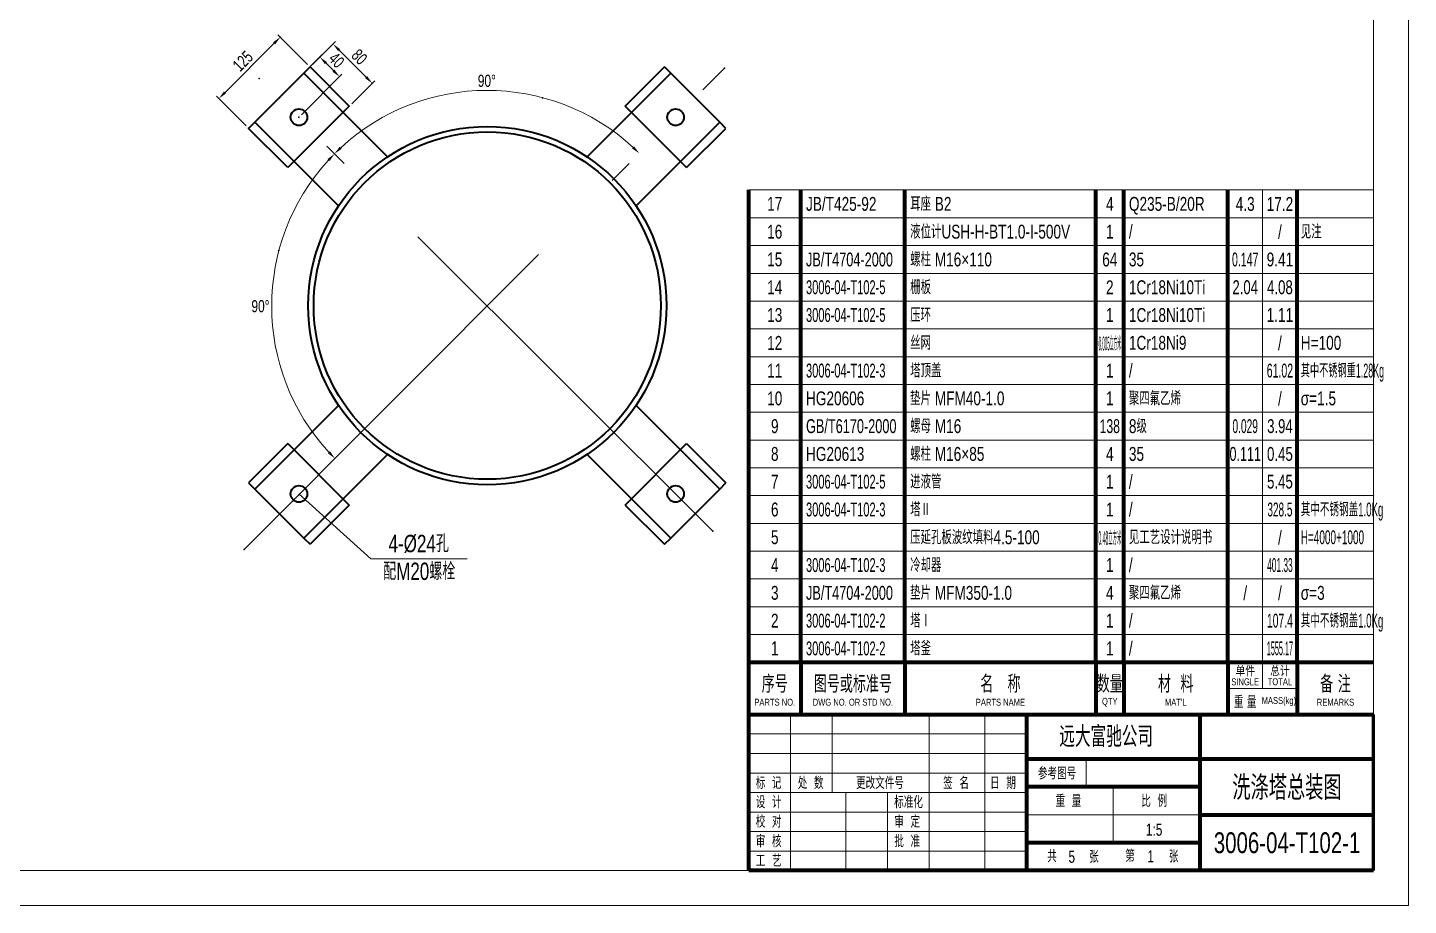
# Model space of a CAD drawing. Header units: millimetres. Extents: x -994 to 3211, y 1613 to 7558.
# Drawn here: x 1222 to 3211, y 1613 to 2876 of the extents above; entities that cross this region are included whole.
import ezdxf
from ezdxf.enums import TextEntityAlignment as Align

# ---------------------------------------------------------------- set-up
doc = ezdxf.new("R2010")
doc.units = ezdxf.units.MM
doc.header["$LTSCALE"] = 10
doc.linetypes.add('ACAD_ISO10W100', pattern=[18.7, 12, -3, 0.7, -3])
for name, color, linetype, lineweight in [('中心线', 1, 'ACAD_ISO10W100', 18), ('实线层', 2, 'Continuous', 35), ('标注', 7, 'Continuous', 18), ('细实线', 7, 'Continuous', 18)]:
    doc.layers.add(name, color=color, linetype=linetype, lineweight=lineweight)
doc.styles.add('HGCAD', font='HGCAD.SHX', dxfattribs={"width": 0.75, "bigfont": 'HZTXT.SHX'})
doc.dimstyles.new('HGCAD$0', dxfattribs={"dimtxt": 3.5, "dimasz": 2.5, "dimexe": 1, "dimexo": 1, "dimgap": 1, "dimtad": 1, "dimdec": 1, "dimdsep": 46, "dimtxsty": 'HGCAD', "dimcen": 0, "dimclrd": 130, "dimclre": 130, "dimclrt": 3, "dimadec": 1, "dimazin": 0, "dimtfac": 0.714286, "dimtmove": 0, "dimatfit": 1, "dimfxl": 0, "dimtzin": 0, "dimlwd": -1, "dimlwe": -1, "dimarcsym": 0})
doc.dimstyles.new('HGCAD$2', dxfattribs={"dimtxt": 3.5, "dimasz": 2.5, "dimexe": 1, "dimexo": 1, "dimgap": 1, "dimtad": 2, "dimtih": 1, "dimdec": 1, "dimdsep": 46, "dimtxsty": 'HGCAD', "dimcen": 0, "dimclrd": 130, "dimclre": 130, "dimclrt": 3, "dimadec": 0, "dimazin": 0, "dimtfac": 0.714286, "dimtmove": 0, "dimatfit": 1, "dimfxl": 0, "dimtzin": 0, "dimlwd": -1, "dimlwe": -1, "dimarcsym": 0})

# ---------------------------------------------------------------- blocks, each defined once
blk = doc.blocks.new('HGCAD#HGTFTK~A0Z~HGCAD图框')
at = {"layer": '细实线', "color": 7}
blk.add_lwpolyline([(10, -10), (-831, -10), (-831, 1179), (10, 1179)], close=True, dxfattribs=at)
at = {"layer": '细实线', "color": 2}
blk.add_lwpolyline([(0, 0), (-806, 0), (-806, 1169), (0, 1169)], close=True, dxfattribs=at)
blk = doc.blocks.new('HGCAD#HGTFBTL~HGCAD标题栏')
at = {"color": 4, "linetype": 'Continuous', "lineweight": 70}
for p, q in [((-180, 0), (-180, 45)), ((-180, 45), (0, 45)), ((-100, 45), (-100, 0)), ((-50, 0), (-50, 45)), ((0, 32.14), (-100, 32.14)), ((-50, 24.11), (-100, 24.11)), ((-50, 16.07), (0, 16.07)), ((-50, 8.04), (-100, 8.04)), ((0, 0), (-180, 0))]:
    blk.add_line(p, q, dxfattribs=at)
at = {"color": 7, "linetype": 'Continuous', "lineweight": 18}
for p, q in [((-168, 45), (-168, 0)), ((-156, 22.5), (-156, 45)), ((-128, 0), (-128, 45)), ((-112, 45), (-112, 0)), ((-180, 39.38), (-100, 39.38)), ((-100, 33.75), (-180, 33.75)), ((-82.78, 32.14), (-82.78, 24.11)), ((-180, 28.12), (-100, 28.12)), ((-75, 24.11), (-75, 8.04)), ((-100, 22.5), (-180, 22.5)), ((-152, 0), (-152, 22.5)), ((-140, 22.5), (-140, 0)), ((-180, 16.88), (-100, 16.88)), ((-100, 16.07), (-50, 16.07)), ((-100, 11.25), (-180, 11.25)), ((-180, 5.62), (-100, 5.62))]:
    blk.add_line(p, q, dxfattribs=at)
at = {"color": 4, "linetype": 'Continuous', "lineweight": 60}
blk.add_line((0, 0), (0, 45), dxfattribs=at)
at = {"color": 7, "linetype": 'Continuous', "lineweight": 18, "style": 'HGCAD', "width": 0.75}
for s, p in [('参考图号', (-96.71, 26.25)), ('标  记', (-177.97, 23.53)), ('处  数', (-165.87, 23.5)), ('更改文件号', (-149.08, 23.5)), ('签  名', (-123.98, 23.5)), ('日  期', (-110.47, 23.5)), ('设  计', (-177.97, 17.98)), ('标准化', (-138.09, 17.98)), ('重  量', (-91.64, 18.33)), ('比  例', (-66.93, 18.33)), ('校  对', (-177.97, 12.36)), ('审  定', (-138.05, 12.36)), ('审  核', (-177.97, 6.73)), ('批  准', (-138.05, 6.73)), ('工  艺', (-177.97, 1.11)), ('共', (-94, 2.4)), ('张', (-81.97, 2.26)), ('第', (-71.56, 2.52)), ('张', (-58.98, 2.36))]:
    blk.add_text(s, height=3.5, dxfattribs=at).set_placement(p)
at = {"color": 7, "linetype": 'Continuous', "lineweight": 18, "style": 'HGCAD', "width": 0.75, "flags": 8}
for tag, height, p in [('MATERIAL', 6, (-77.04, 38.61)), ('DRAW_NAME', 7, (-24.97, 23.88)), ('WEIGHT', 3.5, (-88.1, 12.11)), ('SCALE', 3.5, (-63.24, 11.8)), ('DRAW_NO', 6, (-24.94, 8.04)), ('SUM', 3.5, (-86.95, 4)), ('PAGE', 3.5, (-64.21, 4.14))]:
    blk.add_attdef(tag, text='', height=height, dxfattribs=at).set_placement(p, align=Align.MIDDLE_CENTER)
blk = doc.blocks.new('HGEQU#HGTFMXT~HGCAD化工-明细表表头')
at = {"color": 4, "linetype": 'Continuous', "lineweight": 70}
for p, q in [((-180, 0), (-180, 15)), ((-180, 15), (0, 15)), ((-165, 15), (-165, 0)), ((-135, 15), (-135, 0)), ((-80, 15), (-80, 0)), ((-72, 15), (-72, 0)), ((-42, 15), (-42, 0)), ((-22, 15), (-22, 0))]:
    blk.add_line(p, q, dxfattribs=at)
at = {"color": 7, "linetype": 'Continuous', "lineweight": 18}
for p, q in [((-32, 15), (-32, 7.5)), ((-32, 7.5), (-32, 15)), ((-22, 7.5), (-42, 7.5))]:
    blk.add_line(p, q, dxfattribs=at)
at = {"color": 7, "linetype": 'Continuous', "lineweight": 18, "style": 'HGCAD', "width": 0.75}
for s, height, p in [('单件', 3, (-37, 12.63)), ('总计', 3, (-27, 12.63)), ('序号', 5, (-172.5, 9)), ('图号或标准号', 5, (-150, 9)), ('名   称', 5, (-107.5, 9)), ('数量', 5, (-76, 9)), ('材  料', 5, (-57, 9)), ('SINGLE', 2, (-37, 9.38)), ('TOTAL', 2, (-27, 9.38)), ('备 注', 5, (-11, 9)), ('PARTS NO.', 2, (-172.5, 3.5)), ('DWG NO. OR STD NO.', 2, (-150, 3.5)), ('PARTS NAME', 2, (-107.5, 3.5)), ('QTY', 2, (-76, 3.5)), ("MAT'L", 2, (-57, 3.5)), ('重 量', 3.5, (-37, 3.75)), ('MASS(kg) ', 2, (-27, 3.75)), ('REMARKS', 2, (-11, 3.5))]:
    blk.add_text(s, height=height, dxfattribs=at).set_placement(p, align=Align.MIDDLE)
blk = doc.blocks.new('HGEQU#HGTFMXB~HGCAD化工-明细表')
at = {"color": 4, "linetype": 'Continuous', "lineweight": 70}
for p, q in [((-180, 0), (-180, 8)), ((-165, 0), (-165, 8)), ((-135, 0), (-135, 8)), ((-80, 0), (-80, 8)), ((-72, 0), (-72, 8)), ((-42, 0), (-42, 8)), ((-22, 0), (-22, 8))]:
    blk.add_line(p, q, dxfattribs=at)
at = {"color": 7, "linetype": 'Continuous', "lineweight": 18}
blk.add_line((-180, 8), (0, 8), dxfattribs=at)
at = {"color": 7}
blk.add_line((-32, 0), (-32, 8), dxfattribs=at)
at = {"color": 7, "linetype": 'Continuous', "lineweight": 18, "style": 'HGCAD', "width": 0.75, "flags": 8}
for tag, p in [('NO', (-172.5, 4)), ('NUM', (-76, 4)), ('ONE', (-37, 4)), ('ALL', (-27, 4))]:
    blk.add_attdef(tag, text='', height=4, dxfattribs=at).set_placement(p, align=Align.MIDDLE)
for tag, p in [('PARTNO', (-163.5, 4)), ('PARTNAME', (-133.5, 4)), ('MATERIAL', (-70.5, 4)), ('NOTICE', (-21, 4))]:
    blk.add_attdef(tag, text='', height=4, dxfattribs=at).set_placement(p, align=Align.MIDDLE_LEFT)
blk = doc.blocks.new('*D106')
at = {"color": 0, "ltscale": 5}
for p in [(1586.2, 2862.7), (1629.1, 2819.8), (1540.7, 2731.5)]:
    blk.add_point(p, dxfattribs=at)
at = {"layer": '标注', "color": 130, "ltscale": 5}
for p, q in [((1625.6, 2823.4), (1582.7, 2866.3)), ((1537.2, 2735), (1494.3, 2777.9))]:
    blk.add_line(p, q, dxfattribs=at)
at = {"layer": '标注', "color": 4, "ltscale": 5}
blk.add_line((1506.7, 2783.2), (1577.4, 2853.9), dxfattribs=at)
for points in [[(1575.9, 2855.4), (1578.9, 2852.4), (1586.2, 2862.7)], [(1505.2, 2784.7), (1508.1, 2781.7), (1497.8, 2774.3)]]:
    blk.add_solid(points, dxfattribs=at)
at = {"layer": '标注', "color": 3, "ltscale": 5, "insert": (1532.3, 2828.3), "char_height": 17.5, "attachment_point": 5, "rotation": 45, "style": 'HGCAD', "bg_fill": 3, "box_fill_scale": 1.1, "bg_fill_color": 256, "bg_fill_true_color": 13158600, "bg_fill_transparency": 937}
blk.add_mtext('125', dxfattribs=at)
blk = doc.blocks.new('*D107')
at = {"color": 0, "ltscale": 5}
for p in [(1629.1, 2819.8), (1718.7, 2796.3), (1685.7, 2763.3)]:
    blk.add_point(p, dxfattribs=at)
at = {"layer": '标注', "color": 130, "ltscale": 5}
for p, q in [((1632.6, 2823.4), (1665.7, 2856.4)), ((1689.2, 2766.8), (1722.3, 2799.9))]:
    blk.add_line(p, q, dxfattribs=at)
at = {"layer": '标注', "color": 4, "ltscale": 5}
blk.add_line((1671, 2844.1), (1709.9, 2805.2), dxfattribs=at)
for points in [[(1672.5, 2845.5), (1669.5, 2842.6), (1662.2, 2852.9)], [(1711.4, 2806.6), (1708.4, 2803.7), (1718.7, 2796.3)]]:
    blk.add_solid(points, dxfattribs=at)
at = {"layer": '标注', "color": 3, "ltscale": 5, "insert": (1700.2, 2834.3), "char_height": 17.5, "attachment_point": 5, "rotation": 315, "style": 'HGCAD', "bg_fill": 3, "box_fill_scale": 1.1, "bg_fill_color": 256, "bg_fill_true_color": 13158600, "bg_fill_transparency": 772}
blk.add_mtext('80', dxfattribs=at)
blk = doc.blocks.new('*D108')
at = {"color": 0, "ltscale": 5}
for p in [(1584.9, 2775.6), (1613.2, 2747.4)]:
    blk.add_point(p, dxfattribs=at)
at = {"layer": '标注', "color": 130, "ltscale": 5}
for p, q in [((1588.4, 2779.2), (1646.8, 2837.6)), ((1616.7, 2750.9), (1675.1, 2809.3))]:
    blk.add_line(p, q, dxfattribs=at)
at = {"layer": '标注', "color": 4, "ltscale": 5}
blk.add_line((1662.8, 2814.6), (1652.1, 2825.2), dxfattribs=at)
for points in [[(1653.6, 2826.7), (1650.7, 2823.7), (1643.3, 2834)], [(1664.2, 2816.1), (1661.3, 2813.1), (1671.6, 2805.8)]]:
    blk.add_solid(points, dxfattribs=at)
at = {"layer": '标注', "color": 3, "ltscale": 5, "insert": (1667.2, 2829.6), "char_height": 17.5, "attachment_point": 5, "rotation": 315, "style": 'HGCAD', "bg_fill": 3, "box_fill_scale": 1.1, "bg_fill_color": 256, "bg_fill_true_color": 13158600, "bg_fill_transparency": 872}
blk.add_mtext('40', dxfattribs=at)
at = {"color": 0, "ltscale": 5}
blk.add_point((1643.3, 2834), dxfattribs=at)
blk = doc.blocks.new('*D109')
at = {"color": 0, "ltscale": 5}
for p in [(2225.9, 2818.3), (1555.8, 2803), (1964, 2775.6), (2209.3, 2151.5), (1534.3, 2125.2)]:
    blk.add_point(p, dxfattribs=at)
at = {"layer": '标注', "color": 4, "ltscale": 5}
blk.add_arc((1884.1, 2475.7), 310.4, 47.3691, 132.7813, dxfattribs=at)
for points in [[(1674.7, 2702), (1671.8, 2705), (1664.3, 2694.8)], [(2095.7, 2705.6), (2092.8, 2702.5), (2103.3, 2695.4)]]:
    blk.add_solid(points, dxfattribs=at)
at = {"layer": '标注', "color": 3, "ltscale": 5, "insert": (1883.7, 2799.8), "char_height": 17.5, "attachment_point": 5, "style": 'HGCAD', "bg_fill": 3, "box_fill_scale": 1.1, "bg_fill_color": 256, "bg_fill_true_color": 13158600, "bg_fill_transparency": 767}
blk.add_mtext('90°', dxfattribs=at)
blk = doc.blocks.new('*D110')
at = {"color": 0, "ltscale": 5}
for p in [(2225.9, 2818.3), (1555.8, 2803), (1964, 2775.6), (2209.3, 2151.5), (1534.3, 2125.2)]:
    blk.add_point(p, dxfattribs=at)
at = {"layer": '标注', "color": 4, "ltscale": 5}
blk.add_arc((1884.1, 2475.7), 310.4, 47.3691, 132.7813, dxfattribs=at)
for points in [[(1674.7, 2702), (1671.8, 2705), (1664.3, 2694.8)], [(2095.7, 2705.6), (2092.8, 2702.5), (2103.3, 2695.4)]]:
    blk.add_solid(points, dxfattribs=at)
at = {"layer": '标注', "color": 3, "ltscale": 5, "insert": (1883.7, 2799.8), "char_height": 17.5, "attachment_point": 5, "style": 'HGCAD', "bg_fill": 3, "box_fill_scale": 1.1, "bg_fill_color": 256, "bg_fill_true_color": 13158600, "bg_fill_transparency": 632}
blk.add_mtext('90°', dxfattribs=at)
blk = doc.blocks.new('*D111')
at = {"color": 0, "ltscale": 5}
for p in [(2225.9, 2818.3), (1555.8, 2803), (1584.3, 2555.6), (2209.3, 2151.5), (1534.3, 2125.2)]:
    blk.add_point(p, dxfattribs=at)
at = {"layer": '标注', "color": 4, "ltscale": 5}
blk.add_arc((1884.1, 2475.7), 310.2, 137.3979, 222.7526, dxfattribs=at)
for points in [[(1654.2, 2687.2), (1657.2, 2684.3), (1664.4, 2694.7)], [(1657.8, 2266.6), (1654.8, 2263.7), (1664.9, 2256.1)]]:
    blk.add_solid(points, dxfattribs=at)
at = {"layer": '标注', "color": 3, "ltscale": 5, "insert": (1557.7, 2475.3), "char_height": 17.5, "attachment_point": 5, "style": 'HGCAD', "bg_fill": 3, "box_fill_scale": 1.1, "bg_fill_color": 256, "bg_fill_true_color": 13158600, "bg_fill_transparency": 642}
blk.add_mtext('90°', dxfattribs=at)

msp = doc.modelspace()

# ---------------------------------------------------------------- linework, layer by layer
at = {"layer": '实线层', "ltscale": 5}
for p, q in [((1620.27, 2811), (1549.56, 2740.29)), ((1629.1, 2819.84), (1620.27, 2811)), ((1740.75, 2690.52), (1620.27, 2811)), ((1685.67, 2763.27), (1629.1, 2819.84)), ((2027.99, 2690.52), (2148.47, 2811)), ((2083.07, 2763.27), (2139.64, 2819.84)), ((2148.47, 2811), (2139.64, 2819.84)), ((2219.19, 2740.29), (2148.47, 2811)), ((1685.67, 2763.27), (1597.29, 2674.88)), ((2171.46, 2674.88), (2083.07, 2763.27)), ((1549.56, 2740.29), (1540.72, 2731.45)), ((1597.29, 2674.88), (1540.72, 2731.45)), ((1670.04, 2619.81), (1549.56, 2740.29)), ((2098.7, 2619.81), (2219.19, 2740.29)), ((2171.46, 2674.88), (2228.02, 2731.45)), ((2228.02, 2731.45), (2219.19, 2740.29)), ((1670.04, 2332.57), (1549.56, 2212.08)), ((2098.7, 2332.57), (2219.19, 2212.08)), ((1597.29, 2277.49), (1540.72, 2220.92)), ((1597.29, 2277.49), (1685.67, 2189.1)), ((2083.07, 2189.1), (2171.46, 2277.49)), ((2171.46, 2277.49), (2228.02, 2220.92)), ((1740.75, 2261.86), (1620.27, 2141.37)), ((2027.99, 2261.86), (2148.47, 2141.37)), ((1540.72, 2220.92), (1549.56, 2212.08)), ((1549.56, 2212.08), (1620.27, 2141.37)), ((2148.47, 2141.37), (2219.19, 2212.08)), ((2219.19, 2212.08), (2228.02, 2220.92)), ((1685.67, 2189.1), (1629.1, 2132.53)), ((2083.07, 2189.1), (2139.64, 2132.53)), ((1620.27, 2141.37), (1629.1, 2132.53)), ((2139.64, 2132.53), (2148.47, 2141.37))]:
    msp.add_line(p, q, dxfattribs=at)
for centre, radius in [((1613.19, 2747.36), 12), ((2155.55, 2747.36), 12), ((1884.37, 2476.19), 258), ((1884.37, 2476.19), 250), ((1613.19, 2205.01), 12), ((2155.55, 2205.01), 12)]:
    msp.add_circle(centre, radius, dxfattribs=at)
at = {"layer": '标注', "ltscale": 5}
for p, q in [((1613.19, 2205.01), (1716.84, 2111.45)), ((1716.84, 2111.45), (1855.27, 2111.45))]:
    msp.add_line(p, q, dxfattribs=at)

# ---------------------------------------------------------------- block references
at = {"ltscale": 5, "xscale": 5, "yscale": 5, "zscale": 5}
msp.add_blockref('HGCAD#HGTFTK~A0Z~HGCAD图框', (3160.86, 1662.68), dxfattribs=at)
at = {"layer": '细实线', "ltscale": 5, "xscale": 5, "yscale": 5, "zscale": 5}
for name, p, values in [('HGEQU#HGTFMXB~HGCAD化工-明细表', (3160.86, 2602.68), {'NO': '17', 'PARTNO': 'JB/T425-92', 'PARTNAME': '耳座 B2', 'NUM': '4', 'MATERIAL': 'Q235-B/20R', 'ONE': '4.3', 'ALL': '17.2'}), ('HGEQU#HGTFMXB~HGCAD化工-明细表', (3160.86, 2562.68), {'NO': '16', 'PARTNAME': '液位计USH-H-BT1.0-I-500V', 'NUM': '1', 'MATERIAL': '/', 'ALL': '/', 'NOTICE': '见注'}), ('HGEQU#HGTFMXB~HGCAD化工-明细表', (3160.86, 2322.68), {'NO': '10', 'PARTNO': 'HG20606', 'PARTNAME': '垫片 MFM40-1.0', 'NUM': '1', 'MATERIAL': '聚四氟乙烯', 'ALL': '/', 'NOTICE': 'σ=1.5'}), ('HGCAD#HGTFBTL~HGCAD标题栏', (3160.86, 1662.68), {'SCALE': '1:5', 'DRAW_NO': '3006-04-T102-1', 'DRAW_NAME': '洗涤塔总装图', 'MATERIAL': '远大富驰公司', 'SUM': '5', 'PAGE': '1'})]:
    msp.add_blockref(name, p, dxfattribs=at).add_auto_attribs(values)
at = {"layer": '细实线', "ltscale": 5}
ref = msp.add_blockref('HGEQU#HGTFMXB~HGCAD化工-明细表', (3160.86, 2522.68), dxfattribs=dict(at, xscale=5, yscale=5, zscale=5))
ref.add_attrib('NO', '15', dxfattribs={"layer": '0', "color": 7, "linetype": 'Continuous', "lineweight": 18, "height": 20, "style": 'HGCAD', "width": 0.75, "flags": 8}).set_placement((2298.36, 2542.68), align=Align.MIDDLE)
ref.add_attrib('PARTNO', 'JB/T4704-2000', dxfattribs={"layer": '0', "color": 7, "linetype": 'Continuous', "lineweight": 18, "height": 20, "style": 'HGCAD', "width": 0.7, "flags": 8}).set_placement((2343.36, 2542.68), align=Align.MIDDLE_LEFT)
ref.add_attrib('PARTNAME', '螺柱 M16×110', dxfattribs={"layer": '0', "color": 7, "linetype": 'Continuous', "lineweight": 18, "height": 20, "style": 'HGCAD', "width": 0.75, "flags": 8}).set_placement((2493.36, 2542.68), align=Align.MIDDLE_LEFT)
ref.add_attrib('NUM', '64', dxfattribs={"layer": '0', "color": 7, "linetype": 'Continuous', "lineweight": 18, "height": 20, "style": 'HGCAD', "width": 0.75, "flags": 8}).set_placement((2780.86, 2542.68), align=Align.MIDDLE)
ref.add_attrib('MATERIAL', '35', dxfattribs={"layer": '0', "color": 7, "linetype": 'Continuous', "lineweight": 18, "height": 20, "style": 'HGCAD', "width": 0.75, "flags": 8}).set_placement((2808.36, 2542.68), align=Align.MIDDLE_LEFT)
ref.add_attrib('ONE', '0.147', dxfattribs={"layer": '0', "color": 7, "linetype": 'Continuous', "lineweight": 18, "height": 20, "style": 'HGCAD', "width": 0.58, "flags": 8}).set_placement((2975.86, 2542.68), align=Align.MIDDLE)
ref.add_attrib('ALL', '9.41', dxfattribs={"layer": '0', "color": 7, "linetype": 'Continuous', "lineweight": 18, "height": 20, "style": 'HGCAD', "width": 0.75, "flags": 8}).set_placement((3025.86, 2542.68), align=Align.MIDDLE)
ref = msp.add_blockref('HGEQU#HGTFMXB~HGCAD化工-明细表', (3160.86, 2482.68), dxfattribs=dict(at, xscale=5, yscale=5, zscale=5))
ref.add_attrib('NO', '14', dxfattribs={"layer": '0', "color": 7, "linetype": 'Continuous', "lineweight": 18, "height": 20, "style": 'HGCAD', "width": 0.75, "flags": 8}).set_placement((2298.36, 2502.68), align=Align.MIDDLE)
ref.add_attrib('PARTNO', '3006-04-T102-5', dxfattribs={"layer": '0', "color": 7, "linetype": 'Continuous', "lineweight": 18, "height": 20, "style": 'HGCAD', "width": 0.61, "flags": 8}).set_placement((2343.36, 2502.68), align=Align.MIDDLE_LEFT)
ref.add_attrib('PARTNAME', '栅板', dxfattribs={"layer": '0', "color": 7, "linetype": 'Continuous', "lineweight": 18, "height": 20, "style": 'HGCAD', "width": 0.75, "flags": 8}).set_placement((2493.36, 2502.68), align=Align.MIDDLE_LEFT)
ref.add_attrib('NUM', '2', dxfattribs={"layer": '0', "color": 7, "linetype": 'Continuous', "lineweight": 18, "height": 20, "style": 'HGCAD', "width": 0.75, "flags": 8}).set_placement((2780.86, 2502.68), align=Align.MIDDLE)
ref.add_attrib('MATERIAL', '1Cr18Ni10Ti', dxfattribs={"layer": '0', "color": 7, "linetype": 'Continuous', "lineweight": 18, "height": 20, "style": 'HGCAD', "width": 0.75, "flags": 8}).set_placement((2808.36, 2502.68), align=Align.MIDDLE_LEFT)
ref.add_attrib('ONE', '2.04', dxfattribs={"layer": '0', "color": 7, "linetype": 'Continuous', "lineweight": 18, "height": 20, "style": 'HGCAD', "width": 0.72, "flags": 8}).set_placement((2975.86, 2502.68), align=Align.MIDDLE)
ref.add_attrib('ALL', '4.08', dxfattribs={"layer": '0', "color": 7, "linetype": 'Continuous', "lineweight": 18, "height": 20, "style": 'HGCAD', "width": 0.73, "flags": 8}).set_placement((3025.86, 2502.68), align=Align.MIDDLE)
ref = msp.add_blockref('HGEQU#HGTFMXB~HGCAD化工-明细表', (3160.86, 2442.68), dxfattribs=dict(at, xscale=5, yscale=5, zscale=5))
ref.add_attrib('NO', '13', dxfattribs={"layer": '0', "color": 7, "linetype": 'Continuous', "lineweight": 18, "height": 20, "style": 'HGCAD', "width": 0.75, "flags": 8}).set_placement((2298.36, 2462.68), align=Align.MIDDLE)
ref.add_attrib('PARTNO', '3006-04-T102-5', dxfattribs={"layer": '0', "color": 7, "linetype": 'Continuous', "lineweight": 18, "height": 20, "style": 'HGCAD', "width": 0.61, "flags": 8}).set_placement((2343.36, 2462.68), align=Align.MIDDLE_LEFT)
ref.add_attrib('PARTNAME', '压环', dxfattribs={"layer": '0', "color": 7, "linetype": 'Continuous', "lineweight": 18, "height": 20, "style": 'HGCAD', "width": 0.75, "flags": 8}).set_placement((2493.36, 2462.68), align=Align.MIDDLE_LEFT)
ref.add_attrib('NUM', '1', dxfattribs={"layer": '0', "color": 7, "linetype": 'Continuous', "lineweight": 18, "height": 20, "style": 'HGCAD', "width": 0.75, "flags": 8}).set_placement((2780.86, 2462.68), align=Align.MIDDLE)
ref.add_attrib('MATERIAL', '1Cr18Ni10Ti', dxfattribs={"layer": '0', "color": 7, "linetype": 'Continuous', "lineweight": 18, "height": 20, "style": 'HGCAD', "width": 0.75, "flags": 8}).set_placement((2808.36, 2462.68), align=Align.MIDDLE_LEFT)
ref.add_attrib('ALL', '1.11', dxfattribs={"layer": '0', "color": 7, "linetype": 'Continuous', "lineweight": 18, "height": 20, "style": 'HGCAD', "width": 0.75, "flags": 8}).set_placement((3025.86, 2462.68), align=Align.MIDDLE)
ref = msp.add_blockref('HGEQU#HGTFMXB~HGCAD化工-明细表', (3160.86, 2402.68), dxfattribs=dict(at, xscale=5, yscale=5, zscale=5))
ref.add_attrib('NO', '12', dxfattribs={"layer": '0', "color": 7, "linetype": 'Continuous', "lineweight": 18, "height": 20, "style": 'HGCAD', "width": 0.75, "flags": 8}).set_placement((2298.36, 2422.68), align=Align.MIDDLE)
ref.add_attrib('PARTNAME', '丝网', dxfattribs={"layer": '0', "color": 7, "linetype": 'Continuous', "lineweight": 18, "height": 20, "style": 'HGCAD', "width": 0.75, "flags": 8}).set_placement((2493.36, 2422.68), align=Align.MIDDLE_LEFT)
ref.add_attrib('NUM', '0.005立方米', dxfattribs={"layer": '0', "color": 7, "linetype": 'Continuous', "lineweight": 18, "height": 20, "style": 'HGCAD', "width": 0.2, "flags": 8}).set_placement((2780.86, 2422.68), align=Align.MIDDLE)
ref.add_attrib('MATERIAL', '1Cr18Ni9', dxfattribs={"layer": '0', "color": 7, "linetype": 'Continuous', "lineweight": 18, "height": 20, "style": 'HGCAD', "width": 0.75, "flags": 8}).set_placement((2808.36, 2422.68), align=Align.MIDDLE_LEFT)
ref.add_attrib('ALL', '/', dxfattribs={"layer": '0', "color": 7, "linetype": 'Continuous', "lineweight": 18, "height": 20, "style": 'HGCAD', "width": 0.75, "flags": 8}).set_placement((3025.86, 2422.68), align=Align.MIDDLE)
ref.add_attrib('NOTICE', 'H=100', dxfattribs={"layer": '0', "color": 7, "linetype": 'Continuous', "lineweight": 18, "height": 20, "style": 'HGCAD', "width": 0.75, "flags": 8}).set_placement((3055.86, 2422.68), align=Align.MIDDLE_LEFT)
ref = msp.add_blockref('HGEQU#HGTFMXB~HGCAD化工-明细表', (3160.86, 2362.68), dxfattribs=dict(at, xscale=5, yscale=5, zscale=5))
ref.add_attrib('NO', '11', dxfattribs={"layer": '0', "color": 7, "linetype": 'Continuous', "lineweight": 18, "height": 20, "style": 'HGCAD', "width": 0.75, "flags": 8}).set_placement((2298.36, 2382.68), align=Align.MIDDLE)
ref.add_attrib('PARTNO', '3006-04-T102-3', dxfattribs={"layer": '0', "color": 7, "linetype": 'Continuous', "lineweight": 18, "height": 20, "style": 'HGCAD', "width": 0.61, "flags": 8}).set_placement((2343.36, 2382.68), align=Align.MIDDLE_LEFT)
ref.add_attrib('PARTNAME', '塔顶盖', dxfattribs={"layer": '0', "color": 7, "linetype": 'Continuous', "lineweight": 18, "height": 20, "style": 'HGCAD', "width": 0.75, "flags": 8}).set_placement((2493.36, 2382.68), align=Align.MIDDLE_LEFT)
ref.add_attrib('NUM', '1', dxfattribs={"layer": '0', "color": 7, "linetype": 'Continuous', "lineweight": 18, "height": 20, "style": 'HGCAD', "width": 0.75, "flags": 8}).set_placement((2780.86, 2382.68), align=Align.MIDDLE)
ref.add_attrib('MATERIAL', '/', dxfattribs={"layer": '0', "color": 7, "linetype": 'Continuous', "lineweight": 18, "height": 20, "style": 'HGCAD', "width": 0.75, "flags": 8}).set_placement((2808.36, 2382.68), align=Align.MIDDLE_LEFT)
ref.add_attrib('ALL', '61.02', dxfattribs={"layer": '0', "color": 7, "linetype": 'Continuous', "lineweight": 18, "height": 20, "style": 'HGCAD', "width": 0.58, "flags": 8}).set_placement((3025.86, 2382.68), align=Align.MIDDLE)
ref.add_attrib('NOTICE', '其中不锈钢重1.28Kg', dxfattribs={"layer": '0', "color": 7, "linetype": 'Continuous', "lineweight": 18, "height": 20, "style": 'HGCAD', "width": 0.49, "flags": 8}).set_placement((3055.86, 2382.68), align=Align.MIDDLE_LEFT)
ref = msp.add_blockref('HGEQU#HGTFMXB~HGCAD化工-明细表', (3160.86, 2282.68), dxfattribs=dict(at, xscale=5, yscale=5, zscale=5))
ref.add_attrib('NO', '9', dxfattribs={"layer": '0', "color": 7, "linetype": 'Continuous', "lineweight": 18, "height": 20, "style": 'HGCAD', "width": 0.75, "flags": 8}).set_placement((2298.36, 2302.68), align=Align.MIDDLE)
ref.add_attrib('PARTNO', 'GB/T6170-2000', dxfattribs={"layer": '0', "color": 7, "linetype": 'Continuous', "lineweight": 18, "height": 20, "style": 'HGCAD', "width": 0.7, "flags": 8}).set_placement((2343.36, 2302.68), align=Align.MIDDLE_LEFT)
ref.add_attrib('PARTNAME', '螺母 M16', dxfattribs={"layer": '0', "color": 7, "linetype": 'Continuous', "lineweight": 18, "height": 20, "style": 'HGCAD', "width": 0.75, "flags": 8}).set_placement((2493.36, 2302.68), align=Align.MIDDLE_LEFT)
ref.add_attrib('NUM', '138', dxfattribs={"layer": '0', "color": 7, "linetype": 'Continuous', "lineweight": 18, "height": 20, "style": 'HGCAD', "width": 0.67, "flags": 8}).set_placement((2780.86, 2302.68), align=Align.MIDDLE)
ref.add_attrib('MATERIAL', '8级', dxfattribs={"layer": '0', "color": 7, "linetype": 'Continuous', "lineweight": 18, "height": 20, "style": 'HGCAD', "width": 0.75, "flags": 8}).set_placement((2808.36, 2302.68), align=Align.MIDDLE_LEFT)
ref.add_attrib('ONE', '0.029', dxfattribs={"layer": '0', "color": 7, "linetype": 'Continuous', "lineweight": 18, "height": 20, "style": 'HGCAD', "width": 0.56, "flags": 8}).set_placement((2975.86, 2302.68), align=Align.MIDDLE)
ref.add_attrib('ALL', '3.94', dxfattribs={"layer": '0', "color": 7, "linetype": 'Continuous', "lineweight": 18, "height": 20, "style": 'HGCAD', "width": 0.72, "flags": 8}).set_placement((3025.86, 2302.68), align=Align.MIDDLE)
ref = msp.add_blockref('HGEQU#HGTFMXB~HGCAD化工-明细表', (3160.86, 2242.68), dxfattribs=dict(at, xscale=5, yscale=5, zscale=5))
ref.add_attrib('NO', '8', dxfattribs={"layer": '0', "color": 7, "linetype": 'Continuous', "lineweight": 18, "height": 20, "style": 'HGCAD', "width": 0.75, "flags": 8}).set_placement((2298.36, 2262.68), align=Align.MIDDLE)
ref.add_attrib('PARTNO', 'HG20613', dxfattribs={"layer": '0', "color": 7, "linetype": 'Continuous', "lineweight": 18, "height": 20, "style": 'HGCAD', "width": 0.75, "flags": 8}).set_placement((2343.36, 2262.68), align=Align.MIDDLE_LEFT)
ref.add_attrib('PARTNAME', '螺柱 M16×85', dxfattribs={"layer": '0', "color": 7, "linetype": 'Continuous', "lineweight": 18, "height": 20, "style": 'HGCAD', "width": 0.75, "flags": 8}).set_placement((2493.36, 2262.68), align=Align.MIDDLE_LEFT)
ref.add_attrib('NUM', '4', dxfattribs={"layer": '0', "color": 7, "linetype": 'Continuous', "lineweight": 18, "height": 20, "style": 'HGCAD', "width": 0.75, "flags": 8}).set_placement((2780.86, 2262.68), align=Align.MIDDLE)
ref.add_attrib('MATERIAL', '35', dxfattribs={"layer": '0', "color": 7, "linetype": 'Continuous', "lineweight": 18, "height": 20, "style": 'HGCAD', "width": 0.75, "flags": 8}).set_placement((2808.36, 2262.68), align=Align.MIDDLE_LEFT)
ref.add_attrib('ONE', '0.111', dxfattribs={"layer": '0', "color": 7, "linetype": 'Continuous', "lineweight": 18, "height": 20, "style": 'HGCAD', "width": 0.69, "flags": 8}).set_placement((2975.86, 2262.68), align=Align.MIDDLE)
ref.add_attrib('ALL', '0.45', dxfattribs={"layer": '0', "color": 7, "linetype": 'Continuous', "lineweight": 18, "height": 20, "style": 'HGCAD', "width": 0.73, "flags": 8}).set_placement((3025.86, 2262.68), align=Align.MIDDLE)
ref = msp.add_blockref('HGEQU#HGTFMXB~HGCAD化工-明细表', (3160.86, 2202.68), dxfattribs=dict(at, xscale=5, yscale=5, zscale=5))
ref.add_attrib('NO', '7', dxfattribs={"layer": '0', "color": 7, "linetype": 'Continuous', "lineweight": 18, "height": 20, "style": 'HGCAD', "width": 0.75, "flags": 8}).set_placement((2298.36, 2222.68), align=Align.MIDDLE)
ref.add_attrib('PARTNO', '3006-04-T102-5', dxfattribs={"layer": '0', "color": 7, "linetype": 'Continuous', "lineweight": 18, "height": 20, "style": 'HGCAD', "width": 0.61, "flags": 8}).set_placement((2343.36, 2222.68), align=Align.MIDDLE_LEFT)
ref.add_attrib('PARTNAME', '进液管', dxfattribs={"layer": '0', "color": 7, "linetype": 'Continuous', "lineweight": 18, "height": 20, "style": 'HGCAD', "width": 0.75, "flags": 8}).set_placement((2493.36, 2222.68), align=Align.MIDDLE_LEFT)
ref.add_attrib('NUM', '1', dxfattribs={"layer": '0', "color": 7, "linetype": 'Continuous', "lineweight": 18, "height": 20, "style": 'HGCAD', "width": 0.75, "flags": 8}).set_placement((2780.86, 2222.68), align=Align.MIDDLE)
ref.add_attrib('MATERIAL', '/', dxfattribs={"layer": '0', "color": 7, "linetype": 'Continuous', "lineweight": 18, "height": 20, "style": 'HGCAD', "width": 0.75, "flags": 8}).set_placement((2808.36, 2222.68), align=Align.MIDDLE_LEFT)
ref.add_attrib('ALL', '5.45', dxfattribs={"layer": '0', "color": 7, "linetype": 'Continuous', "lineweight": 18, "height": 20, "style": 'HGCAD', "width": 0.73, "flags": 8}).set_placement((3025.86, 2222.68), align=Align.MIDDLE)
ref = msp.add_blockref('HGEQU#HGTFMXB~HGCAD化工-明细表', (3160.86, 2162.68), dxfattribs=dict(at, xscale=5, yscale=5, zscale=5))
ref.add_attrib('NO', '6', dxfattribs={"layer": '0', "color": 7, "linetype": 'Continuous', "lineweight": 18, "height": 20, "style": 'HGCAD', "width": 0.75, "flags": 8}).set_placement((2298.36, 2182.68), align=Align.MIDDLE)
ref.add_attrib('PARTNO', '3006-04-T102-3', dxfattribs={"layer": '0', "color": 7, "linetype": 'Continuous', "lineweight": 18, "height": 20, "style": 'HGCAD', "width": 0.61, "flags": 8}).set_placement((2343.36, 2182.68), align=Align.MIDDLE_LEFT)
ref.add_attrib('PARTNAME', '塔Ⅱ', dxfattribs={"layer": '0', "color": 7, "linetype": 'Continuous', "lineweight": 18, "height": 20, "style": 'HGCAD', "width": 0.75, "flags": 8}).set_placement((2493.36, 2182.68), align=Align.MIDDLE_LEFT)
ref.add_attrib('NUM', '1', dxfattribs={"layer": '0', "color": 7, "linetype": 'Continuous', "lineweight": 18, "height": 20, "style": 'HGCAD', "width": 0.75, "flags": 8}).set_placement((2780.86, 2182.68), align=Align.MIDDLE)
ref.add_attrib('MATERIAL', '/', dxfattribs={"layer": '0', "color": 7, "linetype": 'Continuous', "lineweight": 18, "height": 20, "style": 'HGCAD', "width": 0.75, "flags": 8}).set_placement((2808.36, 2182.68), align=Align.MIDDLE_LEFT)
ref.add_attrib('ALL', '328.5', dxfattribs={"layer": '0', "color": 7, "linetype": 'Continuous', "lineweight": 18, "height": 20, "style": 'HGCAD', "width": 0.55, "flags": 8}).set_placement((3025.86, 2182.68), align=Align.MIDDLE)
ref.add_attrib('NOTICE', '其中不锈钢盖1.0Kg', dxfattribs={"layer": '0', "color": 7, "linetype": 'Continuous', "lineweight": 18, "height": 20, "style": 'HGCAD', "width": 0.53, "flags": 8}).set_placement((3055.86, 2182.68), align=Align.MIDDLE_LEFT)
ref = msp.add_blockref('HGEQU#HGTFMXB~HGCAD化工-明细表', (3160.86, 2122.68), dxfattribs=dict(at, xscale=5, yscale=5, zscale=5))
ref.add_attrib('NO', '5', dxfattribs={"layer": '0', "color": 7, "linetype": 'Continuous', "lineweight": 18, "height": 20, "style": 'HGCAD', "width": 0.75, "flags": 8}).set_placement((2298.36, 2142.68), align=Align.MIDDLE)
ref.add_attrib('PARTNAME', '压延孔板波纹填料4.5-100', dxfattribs={"layer": '0', "color": 7, "linetype": 'Continuous', "lineweight": 18, "height": 20, "style": 'HGCAD', "width": 0.75, "flags": 8}).set_placement((2493.36, 2142.68), align=Align.MIDDLE_LEFT)
ref.add_attrib('NUM', '0.48立方米', dxfattribs={"layer": '0', "color": 7, "linetype": 'Continuous', "lineweight": 18, "height": 20, "style": 'HGCAD', "width": 0.23, "flags": 8}).set_placement((2780.86, 2142.68), align=Align.MIDDLE)
ref.add_attrib('MATERIAL', '见工艺设计说明书', dxfattribs={"layer": '0', "color": 7, "linetype": 'Continuous', "lineweight": 18, "height": 20, "style": 'HGCAD', "width": 0.75, "flags": 8}).set_placement((2808.36, 2142.68), align=Align.MIDDLE_LEFT)
ref.add_attrib('ALL', '/', dxfattribs={"layer": '0', "color": 7, "linetype": 'Continuous', "lineweight": 18, "height": 20, "style": 'HGCAD', "width": 0.75, "flags": 8}).set_placement((3025.86, 2142.68), align=Align.MIDDLE)
ref.add_attrib('NOTICE', 'H=4000+1000', dxfattribs={"layer": '0', "color": 7, "linetype": 'Continuous', "lineweight": 18, "height": 20, "style": 'HGCAD', "width": 0.55, "flags": 8}).set_placement((3055.86, 2142.68), align=Align.MIDDLE_LEFT)
ref = msp.add_blockref('HGEQU#HGTFMXB~HGCAD化工-明细表', (3160.86, 2082.68), dxfattribs=dict(at, xscale=5, yscale=5, zscale=5))
ref.add_attrib('NO', '4', dxfattribs={"layer": '0', "color": 7, "linetype": 'Continuous', "lineweight": 18, "height": 20, "style": 'HGCAD', "width": 0.75, "flags": 8}).set_placement((2298.36, 2102.68), align=Align.MIDDLE)
ref.add_attrib('PARTNO', '3006-04-T102-3', dxfattribs={"layer": '0', "color": 7, "linetype": 'Continuous', "lineweight": 18, "height": 20, "style": 'HGCAD', "width": 0.61, "flags": 8}).set_placement((2343.36, 2102.68), align=Align.MIDDLE_LEFT)
ref.add_attrib('PARTNAME', '冷却器', dxfattribs={"layer": '0', "color": 7, "linetype": 'Continuous', "lineweight": 18, "height": 20, "style": 'HGCAD', "width": 0.75, "flags": 8}).set_placement((2493.36, 2102.68), align=Align.MIDDLE_LEFT)
ref.add_attrib('NUM', '1', dxfattribs={"layer": '0', "color": 7, "linetype": 'Continuous', "lineweight": 18, "height": 20, "style": 'HGCAD', "width": 0.75, "flags": 8}).set_placement((2780.86, 2102.68), align=Align.MIDDLE)
ref.add_attrib('MATERIAL', '/', dxfattribs={"layer": '0', "color": 7, "linetype": 'Continuous', "lineweight": 18, "height": 20, "style": 'HGCAD', "width": 0.75, "flags": 8}).set_placement((2808.36, 2102.68), align=Align.MIDDLE_LEFT)
ref.add_attrib('ALL', '401.33', dxfattribs={"layer": '0', "color": 7, "linetype": 'Continuous', "lineweight": 18, "height": 20, "style": 'HGCAD', "width": 0.46, "flags": 8}).set_placement((3025.86, 2102.68), align=Align.MIDDLE)
ref = msp.add_blockref('HGEQU#HGTFMXB~HGCAD化工-明细表', (3160.86, 2042.68), dxfattribs=dict(at, xscale=5, yscale=5, zscale=5))
ref.add_attrib('NO', '3', dxfattribs={"layer": '0', "color": 7, "linetype": 'Continuous', "lineweight": 18, "height": 20, "style": 'HGCAD', "width": 0.75, "flags": 8}).set_placement((2298.36, 2062.68), align=Align.MIDDLE)
ref.add_attrib('PARTNO', 'JB/T4704-2000', dxfattribs={"layer": '0', "color": 7, "linetype": 'Continuous', "lineweight": 18, "height": 20, "style": 'HGCAD', "width": 0.7, "flags": 8}).set_placement((2343.36, 2062.68), align=Align.MIDDLE_LEFT)
ref.add_attrib('PARTNAME', '垫片 MFM350-1.0', dxfattribs={"layer": '0', "color": 7, "linetype": 'Continuous', "lineweight": 18, "height": 20, "style": 'HGCAD', "width": 0.75, "flags": 8}).set_placement((2493.36, 2062.68), align=Align.MIDDLE_LEFT)
ref.add_attrib('NUM', '4', dxfattribs={"layer": '0', "color": 7, "linetype": 'Continuous', "lineweight": 18, "height": 20, "style": 'HGCAD', "width": 0.75, "flags": 8}).set_placement((2780.86, 2062.68), align=Align.MIDDLE)
ref.add_attrib('MATERIAL', '聚四氟乙烯', dxfattribs={"layer": '0', "color": 7, "linetype": 'Continuous', "lineweight": 18, "height": 20, "style": 'HGCAD', "width": 0.75, "flags": 8}).set_placement((2808.36, 2062.68), align=Align.MIDDLE_LEFT)
ref.add_attrib('ONE', '/', dxfattribs={"layer": '0', "color": 7, "linetype": 'Continuous', "lineweight": 18, "height": 20, "style": 'HGCAD', "width": 0.75, "flags": 8}).set_placement((2975.86, 2062.68), align=Align.MIDDLE)
ref.add_attrib('ALL', '/', dxfattribs={"layer": '0', "color": 7, "linetype": 'Continuous', "lineweight": 18, "height": 20, "style": 'HGCAD', "width": 0.75, "flags": 8}).set_placement((3025.86, 2062.68), align=Align.MIDDLE)
ref.add_attrib('NOTICE', 'σ=3', dxfattribs={"layer": '0', "color": 7, "linetype": 'Continuous', "lineweight": 18, "height": 20, "style": 'HGCAD', "width": 0.75, "flags": 8}).set_placement((3055.86, 2062.68), align=Align.MIDDLE_LEFT)
ref = msp.add_blockref('HGEQU#HGTFMXB~HGCAD化工-明细表', (3160.86, 2002.68), dxfattribs=dict(at, xscale=5, yscale=5, zscale=5))
ref.add_attrib('NO', '2', dxfattribs={"layer": '0', "color": 7, "linetype": 'Continuous', "lineweight": 18, "height": 20, "style": 'HGCAD', "width": 0.75, "flags": 8}).set_placement((2298.36, 2022.68), align=Align.MIDDLE)
ref.add_attrib('PARTNO', '3006-04-T102-2', dxfattribs={"layer": '0', "color": 7, "linetype": 'Continuous', "lineweight": 18, "height": 20, "style": 'HGCAD', "width": 0.61, "flags": 8}).set_placement((2343.36, 2022.68), align=Align.MIDDLE_LEFT)
ref.add_attrib('PARTNAME', '塔Ⅰ', dxfattribs={"layer": '0', "color": 7, "linetype": 'Continuous', "lineweight": 18, "height": 20, "style": 'HGCAD', "width": 0.75, "flags": 8}).set_placement((2493.36, 2022.68), align=Align.MIDDLE_LEFT)
ref.add_attrib('NUM', '1', dxfattribs={"layer": '0', "color": 7, "linetype": 'Continuous', "lineweight": 18, "height": 20, "style": 'HGCAD', "width": 0.75, "flags": 8}).set_placement((2780.86, 2022.68), align=Align.MIDDLE)
ref.add_attrib('MATERIAL', '/', dxfattribs={"layer": '0', "color": 7, "linetype": 'Continuous', "lineweight": 18, "height": 20, "style": 'HGCAD', "width": 0.75, "flags": 8}).set_placement((2808.36, 2022.68), align=Align.MIDDLE_LEFT)
ref.add_attrib('ALL', '107.4', dxfattribs={"layer": '0', "color": 7, "linetype": 'Continuous', "lineweight": 18, "height": 20, "style": 'HGCAD', "width": 0.57, "flags": 8}).set_placement((3025.86, 2022.68), align=Align.MIDDLE)
ref.add_attrib('NOTICE', '其中不锈钢盖1.0Kg', dxfattribs={"layer": '0', "color": 7, "linetype": 'Continuous', "lineweight": 18, "height": 20, "style": 'HGCAD', "width": 0.53, "flags": 8}).set_placement((3055.86, 2022.68), align=Align.MIDDLE_LEFT)
ref = msp.add_blockref('HGEQU#HGTFMXB~HGCAD化工-明细表', (3160.86, 1962.68), dxfattribs=dict(at, xscale=5, yscale=5, zscale=5))
ref.add_attrib('NO', '1', dxfattribs={"layer": '0', "color": 7, "linetype": 'Continuous', "lineweight": 18, "height": 20, "style": 'HGCAD', "width": 0.75, "flags": 8}).set_placement((2298.36, 1982.68), align=Align.MIDDLE)
ref.add_attrib('PARTNO', '3006-04-T102-2', dxfattribs={"layer": '0', "color": 7, "linetype": 'Continuous', "lineweight": 18, "height": 20, "style": 'HGCAD', "width": 0.61, "flags": 8}).set_placement((2343.36, 1982.68), align=Align.MIDDLE_LEFT)
ref.add_attrib('PARTNAME', '塔釜', dxfattribs={"layer": '0', "color": 7, "linetype": 'Continuous', "lineweight": 18, "height": 20, "style": 'HGCAD', "width": 0.75, "flags": 8}).set_placement((2493.36, 1982.68), align=Align.MIDDLE_LEFT)
ref.add_attrib('NUM', '1', dxfattribs={"layer": '0', "color": 7, "linetype": 'Continuous', "lineweight": 18, "height": 20, "style": 'HGCAD', "width": 0.75, "flags": 8}).set_placement((2780.86, 1982.68), align=Align.MIDDLE)
ref.add_attrib('MATERIAL', '/', dxfattribs={"layer": '0', "color": 7, "linetype": 'Continuous', "lineweight": 18, "height": 20, "style": 'HGCAD', "width": 0.75, "flags": 8}).set_placement((2808.36, 1982.68), align=Align.MIDDLE_LEFT)
ref.add_attrib('ALL', '1555.17', dxfattribs={"layer": '0', "color": 7, "linetype": 'Continuous', "lineweight": 18, "height": 20, "style": 'HGCAD', "width": 0.4, "flags": 8}).set_placement((3025.86, 1982.68), align=Align.MIDDLE)
at = {"layer": '细实线', "ltscale": 5, "xscale": 5, "yscale": 5, "zscale": 5}
msp.add_blockref('HGEQU#HGTFMXT~HGCAD化工-明细表表头', (3160.86, 1887.68), dxfattribs=at)

# ---------------------------------------------------------------- texts
at = {"layer": '标注', "ltscale": 5, "char_height": 25, "attachment_point": 1, "style": 'HGCAD'}
for s, insert, width in [('4-%%C24孔', (1742.17, 2146.2), 173.8146), ('配M20螺栓', (1734.36, 2106.2), 122.9844)]:
    msp.add_mtext(s, dxfattribs=dict(at, insert=insert, width=width))

# ---------------------------------------------------------------- next in the draw order: dimensions: what is measured, and where the dimension line sits
at = {"layer": '标注', "ltscale": 5}
dim = msp.add_aligned_dim(p1=(1540.72, 2731.45), p2=(1629.1, 2819.84), distance=60.65, dimstyle='HGCAD$0', override={"dimscale": 5, "dimclrd": 4, "dimtdec": 1}, dxfattribs=at)
dim.commit()
dim.dimension.update_dxf_attribs({"geometry": '*D106', "text_midpoint": (1532.3, 2828.26)})

# ---------------------------------------------------------------- next in the draw order: dimensions: what is measured, and where the dimension line sits
dim = msp.add_aligned_dim(p1=(1629.1, 2819.84), p2=(1685.67, 2763.27), distance=46.76, dimstyle='HGCAD$0', override={"dimscale": 5, "dimclrd": 4, "dimtdec": 1}, dxfattribs=at)
dim.commit()
dim.dimension.update_dxf_attribs({"geometry": '*D107', "text_midpoint": (1700.18, 2834.34)})

# ---------------------------------------------------------------- next in the draw order: dimensions: what is measured, and where the dimension line sits
dim = msp.add_aligned_dim(p1=(1613.19, 2747.36), p2=(1584.91, 2775.65), distance=-82.58, dimstyle='HGCAD$0', override={"dimscale": 5, "dimclrd": 4, "dimtdec": 1}, dxfattribs=at)
dim.commit()
dim.dimension.update_dxf_attribs({"geometry": '*D108', "text_midpoint": (1667.17, 2829.62)})

# ---------------------------------------------------------------- next in the draw order: linework, layer by layer
at = {"layer": '中心线', "ltscale": 5}
for p, q in [((1534.35, 2125.23), (2225.92, 2818.29)), ((2209.28, 2151.53), (1555.77, 2803.01))]:
    msp.add_line(p, q, dxfattribs=at)

# ---------------------------------------------------------------- next in the draw order: dimensions: what is measured, and where the dimension line sits
at = {"layer": '标注', "ltscale": 5}
dim = msp.add_angular_dim_2l(base=(1964.04, 2775.59), line1=((2209.28, 2151.53), (1555.77, 2803.01)), line2=((1534.35, 2125.23), (2225.92, 2818.29)), dimstyle='HGCAD$2', override={"dimscale": 5, "dimclrd": 4}, dxfattribs=at)
dim.commit()
dim.dimension.update_dxf_attribs({"geometry": '*D109', "text_midpoint": (1883.66, 2799.84)})

# ---------------------------------------------------------------- next in the draw order: dimensions: what is measured, and where the dimension line sits
dim = msp.add_angular_dim_2l(base=(1964.04, 2775.59), line1=((1534.35, 2125.23), (2225.92, 2818.29)), line2=((2209.28, 2151.53), (1555.77, 2803.01)), dimstyle='HGCAD$2', override={"dimscale": 5, "dimclrd": 4}, dxfattribs=at)
dim.commit()
dim.dimension.update_dxf_attribs({"geometry": '*D110', "text_midpoint": (1883.66, 2799.84)})

# ---------------------------------------------------------------- next in the draw order: dimensions: what is measured, and where the dimension line sits
dim = msp.add_angular_dim_2l(base=(1584.3, 2555.59), line1=((2209.28, 2151.53), (1555.77, 2803.01)), line2=((1534.35, 2125.23), (2225.92, 2818.29)), dimstyle='HGCAD$2', override={"dimscale": 5, "dimclrd": 4}, dxfattribs=at)
dim.commit()
dim.dimension.update_dxf_attribs({"geometry": '*D111', "text_midpoint": (1557.72, 2475.29)})

doc.saveas('drawing.dxf')
